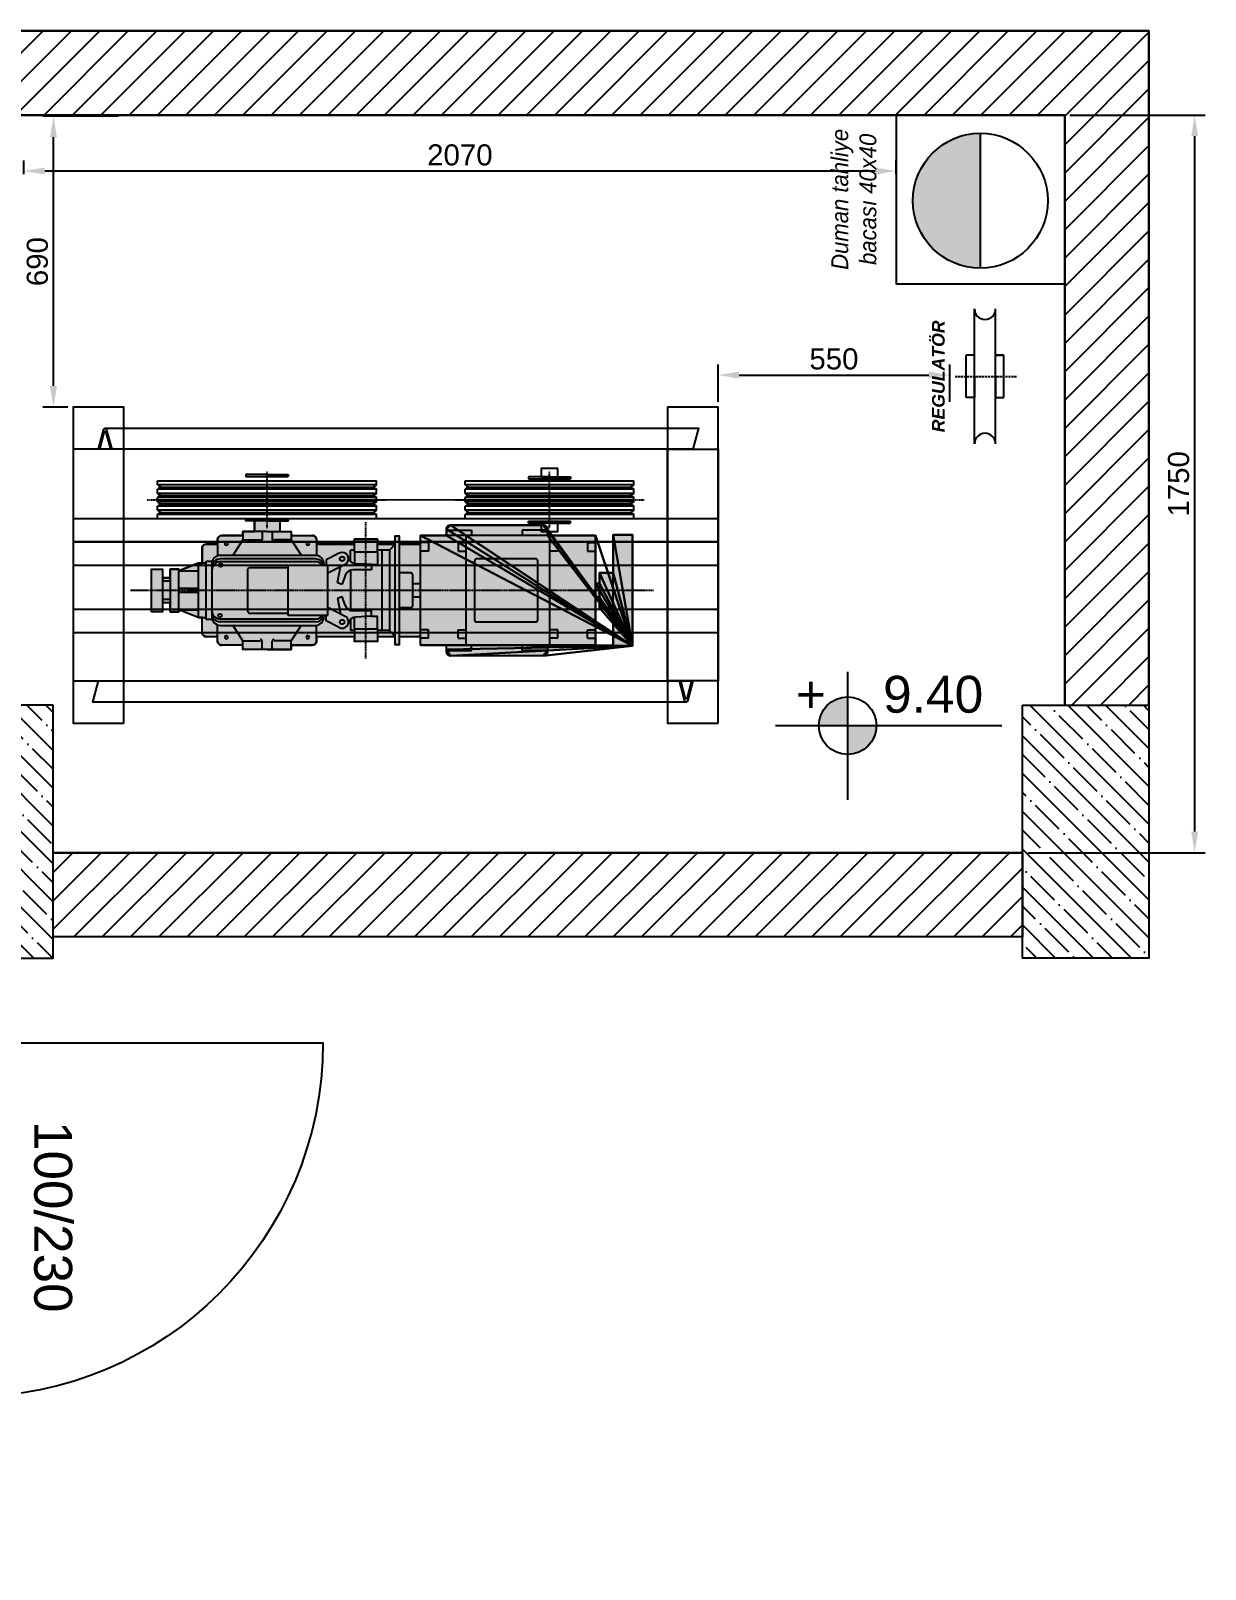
# Model space of a CAD drawing. Header units: millimetres. Extents: x 0 to 4434, y 0 to 3850.
# Drawn here: x 1647 to 4434, y 0 to 3650 of the extents above; entities that cross this region are included whole.
import ezdxf
from ezdxf.enums import TextEntityAlignment as Align

# ---------------------------------------------------------------- set-up
doc = ezdxf.new("R2010")
doc.units = ezdxf.units.MM
for name, pattern in [('CENTERX2', [4, 2.5, -0.5, 0.5, -0.5]), ('DASHDOT', [1, 0.5, -0.25, 0, -0.25]), ('DASHED', [7, 5, -2, 0])]:
    doc.linetypes.add(name, pattern=pattern)
for name, color, linetype, lineweight in [('baca', 153, 'Continuous', 25), ('DUVAR', 255, 'Continuous', 35), ('KOLON', 2, 'Continuous', 25)]:
    doc.layers.add(name, color=color, linetype=linetype, lineweight=lineweight)
for name, color, linetype in [('EKSEN', 253, 'CENTERX2'), ('KAPI', 3, 'Continuous'), ('kapi-yazi', 7, 'Continuous'), ('Makine sehpası', 4, 'Continuous'), ('TARAMA', 251, 'CENTERX2'), ('TUĞLA DUVAR', 251, 'Continuous'), ('Yazılar', 70, 'Continuous')]:
    doc.layers.add(name, color=color, linetype=linetype)
doc.layers.add('Makine-motor', color=7, linetype='Continuous', true_color=0x0586c7)
doc.styles.add('autodim', font='arial.ttf')
doc.styles.get("Standard").update_dxf_attribs({"font": 'arial.ttf'})
doc.dimstyles.new('DimStyleALP', dxfattribs={"dimscale": 20, "dimtxt": 2.5, "dimasz": 2.5, "dimexe": 1.25, "dimexo": 0.625, "dimtad": 1, "dimdsep": 46, "dimtxsty": 'Standard', "dimcen": 2.5, "dimclrd": 60, "dimclre": 60, "dimadec": 0, "dimazin": 0, "dimtfac": 1, "dimtofl": 0, "dimtmove": 0, "dimatfit": 3, "dimfxl": 1, "dimarcsym": 0})
pattern_1 = [(135, (-2103803.4, 187018.3), (-44.9012806, -44.9012806), []), (135, (-2103803.4, 187063.2), (-44.9012806, -44.9012806), [79.375, -15.875, 0, -15.875])]

# ---------------------------------------------------------------- blocks, each defined once
blk = doc.blocks.new('A$C38B73A4D')
at = {"color": 2}
for p, q in [((22.5, 424.5, 200), (32.5, 424.5, 200)), ((22.5, 24.5, 200), (22.5, 424.5, 200)), ((37.5, 416.5, 200), (32.5, 424.5, 200)), ((32.5, 24.5, 200), (32.5, 424.5, 200)), ((42.5, 424.5, 200), (37.5, 416.5, 200)), ((37.5, 416.5, 200), (37.5, 32.5, 200)), ((42.5, 424.5, 200), (52.5, 424.5, 200)), ((42.5, 24.5, 200), (42.5, 424.5, 200)), ((57.5, 416.5, 200), (52.5, 424.5, 200)), ((52.5, 24.5, 200), (52.5, 424.5, 200)), ((62.5, 424.5, 200), (57.5, 416.5, 200)), ((57.5, 416.5, 200), (57.5, 32.5, 200)), ((62.5, 424.5, 200), (72.5, 424.5, 200)), ((62.5, 24.5, 200), (62.5, 424.5, 200)), ((77.5, 416.5, 200), (72.5, 424.5, 200)), ((72.5, 24.5, 200), (72.5, 424.5, 200)), ((82.5, 424.5, 200), (77.5, 416.5, 200)), ((77.5, 416.5, 200), (77.5, 32.5, 200)), ((82.5, 424.5, 200), (92.5, 424.5, 200)), ((82.5, 24.5, 200), (82.5, 424.5, 200)), ((97.5, 416.5, 200), (92.5, 424.5, 200)), ((92.5, 24.5, 200), (92.5, 424.5, 200)), ((102.5, 424.5, 200), (97.5, 416.5, 200)), ((97.5, 416.5, 200), (97.5, 32.5, 200)), ((102.5, 424.5, 200), (112.5, 424.5, 200)), ((102.5, 24.5, 200), (102.5, 424.5, 200)), ((112.5, 424.5, 200), (112.5, 24.5, 200)), ((22.5, 24.5, 200), (32.5, 24.5, 200)), ((37.5, 32.5, 200), (32.5, 24.5, 200)), ((42.5, 24.5, 200), (37.5, 32.5, 200)), ((42.5, 24.5, 200), (52.5, 24.5, 200)), ((57.5, 32.5, 200), (52.5, 24.5, 200)), ((62.5, 24.5, 200), (57.5, 32.5, 200)), ((62.5, 24.5, 200), (72.5, 24.5, 200)), ((77.5, 32.5, 200), (72.5, 24.5, 200)), ((82.5, 24.5, 200), (77.5, 32.5, 200)), ((82.5, 24.5, 200), (92.5, 24.5, 200)), ((97.5, 32.5, 200), (92.5, 24.5, 200)), ((102.5, 24.5, 200), (97.5, 32.5, 200)), ((102.5, 24.5, 200), (112.5, 24.5, 200))]:
    blk.add_line(p, q, dxfattribs=at)
at = {"color": 121}
for p, q in [((11.9, 274.4, 100), (16.9, 274.4, 100)), ((11.9, 254.4, 100), (11.9, 274.4, 100)), ((16.9, 274.4, 100), (16.9, 174.4, 100)), ((121.9, 274.4, 100), (116.9, 274.4, 100)), ((116.9, 274.4, 100), (116.9, 174.4, 100)), ((121.9, 254.4, 100), (121.9, 274.4, 100)), ((11.9, 224.4, 100), (11.9, 254.4, 100)), ((11.9, 224.4, 100), (11.9, 194.4, 100)), ((121.9, 224.4, 100), (121.9, 254.4, 100)), ((121.9, 224.4, 100), (121.9, 194.4, 100)), ((11.9, 194.4, 100), (11.9, 174.4, 100)), ((121.9, 194.4, 100), (121.9, 174.4, 100)), ((11.9, 174.4, 100), (16.9, 174.4, 100)), ((121.9, 174.4, 100), (116.9, 174.4, 100))]:
    blk.add_line(p, q, dxfattribs=at)
at = {"layer": 'EKSEN', "color": 2, "linetype": 'DASHDOT'}
for p, q in [((67.5, 449, 200), (67.5, 0, 200)), ((0, 224.5, 200), (135, 224.5, 200))]:
    blk.add_line(p, q, dxfattribs=at)
at = {"layer": 'Makine-motor', "elevation": 100}
blk.add_lwpolyline([(11.9, 204.4), (11.9, 244.4), (-8.1, 244.4), (-8.1, 204.4)], close=True, dxfattribs=at)
at = {"layer": 'Makine-motor'}
blk.add_lwpolyline([(141.9, 204.3), (141.9, 244.3), (121.9, 244.3), (121.9, 204.3)], close=True, dxfattribs=at)
blk = doc.blocks.new('*U4')
at = {"color": 2}
for p, q in [((0, 260), (10, 260)), ((0, -260), (0, 260)), ((15, 252), (10, 260)), ((10, -260), (10, 260)), ((20, 260), (15, 252)), ((20, 260), (30, 260)), ((20, -260), (20, 260)), ((35, 252), (30, 260)), ((30, -260), (30, 260)), ((40, 260), (35, 252)), ((40, 260), (50, 260)), ((40, -260), (40, 260)), ((55, 252), (50, 260)), ((50, -260), (50, 260)), ((60, 260), (55, 252)), ((60, 260), (70, 260)), ((60, -260), (60, 260)), ((75, 252), (70, 260)), ((70, -260), (70, 260)), ((80, 260), (75, 252)), ((80, 260), (90, 260)), ((80, -260), (80, 260)), ((90, 260), (90, -260)), ((15, 252), (15, -252)), ((35, 252), (35, -252)), ((55, 252), (55, -252)), ((75, 252), (75, -252)), ((15, -252), (10, -260)), ((20, -260), (15, -252)), ((35, -252), (30, -260)), ((40, -260), (35, -252)), ((55, -252), (50, -260)), ((60, -260), (55, -252)), ((75, -252), (70, -260)), ((80, -260), (75, -252)), ((0, -260), (10, -260)), ((20, -260), (30, -260)), ((40, -260), (50, -260)), ((60, -260), (70, -260)), ((80, -260), (90, -260))]:
    blk.add_line(p, q, dxfattribs=at)
at = {"layer": 'EKSEN', "linetype": 'DASHDOT'}
for p, q in [((45, 284.5), (45, -284.5)), ((-22.5, 0), (112.5, 0))]:
    blk.add_line(p, q, dxfattribs=at)
blk = doc.blocks.new('Motoboundß')
blk.add_lwpolyline([(12049.9, 45480.2), (12049.9, 45260.2, -0.414214), (12039.9, 45250.2), (12024.9, 45250.2), (12024.9, 45136.3), (11911, 45136.3), (11911, 45127), (11936.4, 45127), (11936.4, 45094.8), (12026.3, 45094.8), (12026.3, 45048.6), (11763.5, 45048.6), (11763.5, 45094.8), (11853.4, 45094.8), (11853.4, 45127), (11878.8, 45127), (11878.8, 45136.3), (11764.9, 45136.3), (11764.9, 45250.2), (11749.9, 45250.2, -0.414214), (11739.9, 45260.2), (11739.9, 45480.2, -0.414214), (11749.9, 45490.2), (11764.9, 45490.2), (11764.9, 45551.4), (11784.9, 45551.4), (11784.9, 45602.1), (11765.8, 45602.1), (11765.8, 45611.3), (11784.9, 45611.3), (11784.9, 45653.8), (11773.7, 45653.8), (11773.7, 45708.5), (11784.9, 45708.5), (11784.9, 45798.1), (11774.9, 45798.1, -0.414214), (11764.9, 45808.1), (11764.9, 45854.1, 0.414214), (11760.9, 45858.1), (11754.9, 45858.1), (11754.9, 45915.6), (11754.9, 45973.1), (11760.9, 45973.1, 0.414214), (11764.9, 45977.1), (11764.9, 46023.1, -0.414214), (11774.9, 46033.1), (11784.9, 46033.1), (11784.9, 46059.7, -0.414214), (11794.9, 46069.7), (11830.3, 46069.7), (11830.3, 46079), (11848.8, 46125.1), (11844.2, 46125.1), (11844.2, 46145.4), (11865.2, 46145.4), (11865.2, 46163.8), (11844.2, 46163.8), (11844.2, 46189.6), (11945.6, 46189.6), (11945.6, 46163.8), (11924.6, 46163.8), (11924.6, 46145.4), (11945.6, 46145.4), (11945.6, 46125.1), (11941, 46125.1), (11959.5, 46079), (11959.5, 46069.7), (11994.9, 46069.7, -0.414214), (12004.9, 46059.7), (12004.9, 46033.1), (12014.9, 46033.1, -0.414214), (12024.9, 46023.1), (12024.9, 45977.1, 0.414214), (12028.9, 45973.1), (12034.9, 45973.1), (12034.9, 45945.6), (12059.9, 45945.6), (12059.9, 45965.6), (12064.9, 45965.6), (12064.9, 45865.6), (12059.9, 45865.6), (12059.9, 45885.6), (12034.9, 45885.6), (12034.9, 45858.1), (12028.9, 45858.1, 0.414214), (12024.9, 45854.1), (12024.9, 45808.1, -0.414214), (12014.9, 45798.1), (12004.9, 45798.1), (12004.9, 45708.5), (12016.1, 45708.5), (12016.1, 45653.8), (12004.9, 45653.8), (12004.9, 45611.3), (12024, 45611.3), (12024, 45602.1), (12004.9, 45602.1), (12004.9, 45551.4), (12024.9, 45551.4), (12024.9, 45490.2), (12039.9, 45490.2, -0.414214)], format="xyb", close=True)
blk = doc.blocks.new('*U9')
at = {"true_color": 0x2776bb}
h = blk.add_hatch(color=152, dxfattribs=at)
h.dxf.hatch_style = 1
edge = h.paths.add_edge_path()
edge.add_line((-60, -695.4), (-60, -915.4))
edge.add_arc((-70, -915.4), 10, -90, 0, ccw=False)
edge.add_line((-70, -925.4), (-85, -925.4))
edge.add_line((-85, -925.4), (-85, -1039.4))
edge.add_line((-85, -1039.4), (-198.9, -1039.4))
edge.add_line((-198.9, -1039.4), (-198.9, -1048.6))
edge.add_line((-198.9, -1048.6), (-173.5, -1048.6))
edge.add_line((-173.5, -1048.6), (-173.5, -1080.9))
edge.add_line((-173.5, -1080.9), (-83.6, -1080.9))
edge.add_line((-83.6, -1080.9), (-83.6, -1127))
edge.add_line((-83.6, -1127), (-346.4, -1127))
edge.add_line((-346.4, -1127), (-346.4, -1080.9))
edge.add_line((-346.4, -1080.9), (-256.5, -1080.9))
edge.add_line((-256.5, -1080.9), (-256.5, -1048.6))
edge.add_line((-256.5, -1048.6), (-231.1, -1048.6))
edge.add_line((-231.1, -1048.6), (-231.1, -1039.4))
edge.add_line((-231.1, -1039.4), (-345, -1039.4))
edge.add_line((-345, -1039.4), (-345, -925.4))
edge.add_line((-345, -925.4), (-360, -925.4))
edge.add_arc((-360, -915.4), 10, 180, 270, ccw=False)
edge.add_line((-370, -915.4), (-370, -695.4))
edge.add_arc((-360, -695.4), 10, 90, 180, ccw=False)
edge.add_line((-360, -685.4), (-345, -685.4))
edge.add_line((-345, -685.4), (-345, -624.3))
edge.add_line((-345, -624.3), (-325, -624.3))
edge.add_line((-325, -624.3), (-325, -573.6))
edge.add_line((-325, -573.6), (-344.1, -573.6))
edge.add_line((-344.1, -573.6), (-344.1, -564.3))
edge.add_line((-344.1, -564.3), (-325, -564.3))
edge.add_line((-325, -564.3), (-325, -521.9))
edge.add_line((-325, -521.9), (-336.2, -521.9))
edge.add_line((-336.2, -521.9), (-336.2, -467.2))
edge.add_line((-336.2, -467.2), (-325, -467.2))
edge.add_line((-325, -467.2), (-325, -377.5))
edge.add_line((-325, -377.5), (-335, -377.5))
edge.add_arc((-335, -367.5), 10, 180, 270, ccw=False)
edge.add_line((-345, -367.5), (-345, -321.5))
edge.add_arc((-349, -321.5), 4, 0, 90)
edge.add_line((-349, -317.5), (-355, -317.5))
edge.add_line((-355, -317.5), (-355, -260))
edge.add_line((-355, -260), (-355, -202.5))
edge.add_line((-355, -202.5), (-349, -202.5))
edge.add_arc((-349, -198.5), 4, 270, 360)
edge.add_line((-345, -198.5), (-345, -152.5))
edge.add_arc((-335, -152.5), 10, 90, 180, ccw=False)
edge.add_line((-335, -142.5), (-325, -142.5))
edge.add_line((-325, -142.5), (-325, -115.9))
edge.add_arc((-315, -115.9), 10, 90, 180, ccw=False)
edge.add_line((-315, -105.9), (-279.6, -105.9))
edge.add_line((-279.6, -105.9), (-279.6, -96.7))
edge.add_line((-279.6, -96.7), (-261.1, -50.6))
edge.add_line((-261.1, -50.6), (-265.7, -50.6))
edge.add_line((-265.7, -50.6), (-265.7, -30.3))
edge.add_line((-265.7, -30.3), (-244.7, -30.3))
edge.add_line((-244.7, -30.3), (-244.7, -11.8))
edge.add_line((-244.7, -11.8), (-265.7, -11.8))
edge.add_line((-265.7, -11.8), (-265.7, 14))
edge.add_line((-265.7, 14), (-164.3, 14))
edge.add_line((-164.3, 14), (-164.3, -11.8))
edge.add_line((-164.3, -11.8), (-185.3, -11.8))
edge.add_line((-185.3, -11.8), (-185.3, -30.3))
edge.add_line((-185.3, -30.3), (-164.3, -30.3))
edge.add_line((-164.3, -30.3), (-164.3, -50.6))
edge.add_line((-164.3, -50.6), (-168.9, -50.6))
edge.add_line((-168.9, -50.6), (-150.4, -96.7))
edge.add_line((-150.4, -96.7), (-150.4, -105.9))
edge.add_line((-150.4, -105.9), (-115, -105.9))
edge.add_arc((-115, -115.9), 10, 0, 90, ccw=False)
edge.add_line((-105, -115.9), (-105, -142.5))
edge.add_line((-105, -142.5), (-95, -142.5))
edge.add_arc((-95, -152.5), 10, 0, 90, ccw=False)
edge.add_line((-85, -152.5), (-85, -198.5))
edge.add_arc((-81, -198.5), 4, 180, 270)
edge.add_line((-81, -202.5), (-75, -202.5))
edge.add_line((-75, -202.5), (-75, -230))
edge.add_line((-75, -230), (-50, -230))
edge.add_line((-50, -230), (-50, -210))
edge.add_line((-50, -210), (-45, -210))
edge.add_line((-45, -210), (-45, -310))
edge.add_line((-45, -310), (-50, -310))
edge.add_line((-50, -310), (-50, -290))
edge.add_line((-50, -290), (-75, -290))
edge.add_line((-75, -290), (-75, -317.5))
edge.add_line((-75, -317.5), (-81, -317.5))
edge.add_arc((-81, -321.5), 4, 90, 180)
edge.add_line((-85, -321.5), (-85, -367.5))
edge.add_arc((-95, -367.5), 10, -90, 0, ccw=False)
edge.add_line((-95, -377.5), (-105, -377.5))
edge.add_line((-105, -377.5), (-105, -467.2))
edge.add_line((-105, -467.2), (-93.8, -467.2))
edge.add_line((-93.8, -467.2), (-93.8, -521.9))
edge.add_line((-93.8, -521.9), (-105, -521.9))
edge.add_line((-105, -521.9), (-105, -564.3))
edge.add_line((-105, -564.3), (-85.9, -564.3))
edge.add_line((-85.9, -564.3), (-85.9, -573.6))
edge.add_line((-85.9, -573.6), (-105, -573.6))
edge.add_line((-105, -573.6), (-105, -624.3))
edge.add_line((-105, -624.3), (-85, -624.3))
edge.add_line((-85, -624.3), (-85, -685.4))
edge.add_line((-85, -685.4), (-70, -685.4))
edge.add_arc((-70, -695.4), 10, 0, 90, ccw=False)
h = blk.add_hatch(color=2)
h.dxf.hatch_style = 1
h.paths.add_polyline_path([(-173.5, -1048.6), (-256.5, -1048.6), (-256.5, -1080.9), (-346.4, -1080.9), (-346.4, -1127), (-83.6, -1127), (-83.6, -1080.9), (-173.5, -1080.9)])
at = {"color": 7, "linetype": 'CENTERX2', "true_color": 0xffffff}
blk.add_line((-215, -1177), (-215, 64), dxfattribs=at)
at = {"color": 7, "true_color": 0xffffff}
for p, q in [((-265.7, -11.8), (-265.7, 14)), ((-265.7, 14), (-164.3, 14)), ((-164.3, 14), (-164.3, -11.8)), ((-164.3, -11.8), (-265.7, -11.8)), ((-164.3, -30.3), (-265.7, -30.3)), ((-265.7, -30.3), (-265.7, -50.6)), ((-164.3, -50.6), (-164.3, -30.3)), ((-279.6, -96.7), (-261.1, -50.6)), ((-265.7, -50.6), (-164.3, -50.6)), ((-150.4, -96.7), (-168.9, -50.6)), ((-315, -105.9), (-279.6, -105.9)), ((-150.4, -96.7), (-279.6, -96.7)), ((-279.6, -96.7), (-279.6, -115.1)), ((-150.4, -115.1), (-150.4, -96.7)), ((-115, -105.9), (-150.4, -105.9)), ((-335, -142.5), (-298, -142.5)), ((-325, -142.5), (-325, -115.9)), ((-284.2, -129), (-284.2, -115.1)), ((-284.2, -115.1), (-145.8, -115.1)), ((-152, -129), (-278, -129)), ((-145.8, -115.1), (-145.8, -129)), ((-95, -142.5), (-132, -142.5)), ((-105, -142.5), (-105, -115.9)), ((-345, -198.5), (-345, -152.5)), ((-335, -202.5), (-297.5, -178.5)), ((-298, -149), (-298, -374.7)), ((-289.6, -374.7), (-289.6, -149)), ((-283.1, -374.7), (-283.1, -149)), ((-146.9, -374.7), (-146.9, -149)), ((-140.4, -374.7), (-140.4, -149)), ((-95, -202.5), (-132.5, -178.5)), ((-132, -374.9), (-132, -149)), ((-85, -198.5), (-85, -152.5)), ((-355, -202.5), (-335, -202.5)), ((-355, -260), (-355, -202.5)), ((-335, -202.5), (-335, -244.1)), ((-269, -218.1), (-269, -310)), ((-265.4, -214.5), (-164.6, -214.5)), ((-161, -218.1), (-161, -310)), ((-75, -202.5), (-95, -202.5)), ((-95, -202.5), (-95, -244.1)), ((-75, -260), (-75, -202.5)), ((-50, -230), (-50, -210)), ((-50, -210), (-45, -210)), ((-45, -210), (-45, -310)), ((55, -210), (55, -310)), ((60, -210), (55, -210)), ((60, -230), (60, -210)), ((-355, -248), (-336, -248)), ((-75, -248), (-94, -248)), ((-50, -230), (-75, -230)), ((-50, -260), (-50, -230)), ((60, -260), (60, -230)), ((-355, -260), (-355, -317.5)), ((-355, -272), (-336, -272)), ((-335, -317.5), (-335, -275.9)), ((-95, -317.5), (-95, -275.9)), ((-75, -272), (-94, -272)), ((-75, -260), (-75, -317.5)), ((-50, -290), (-75, -290)), ((-50, -260), (-50, -290)), ((-50, -290), (-50, -310)), ((60, -260), (60, -290)), ((60, -290), (60, -310)), ((-355, -317.5), (-335, -317.5)), ((-345, -321.5), (-345, -367.5)), ((-335, -317.5), (-297.5, -341.5)), ((-275, -310), (-155, -310)), ((-275, -404.5), (-275, -310)), ((-155, -310), (-155, -404.5)), ((-95, -317.5), (-132.5, -341.5)), ((-75, -317.5), (-95, -317.5)), ((-85, -321.5), (-85, -367.5)), ((-50, -310), (-45, -310)), ((60, -310), (55, -310)), ((-335, -377.5), (-297.8, -377.5)), ((-325, -467.2), (-325, -377.5)), ((-303.4, -431.4), (-287.3, -400.1)), ((-287.3, -400.1), (-275, -400.1)), ((-278, -394.7), (-275, -394.7)), ((-152, -394.7), (-155, -394.7)), ((-155, -394.9), (-152, -394.9)), ((-142.7, -400.1), (-155, -400.1)), ((-126.6, -431.4), (-142.7, -400.1)), ((-95, -377.5), (-132, -377.5)), ((-105, -467.2), (-105, -377.5)), ((-276.6, -445.1), (-255.9, -404.5)), ((-275, -404.5), (-155, -404.5)), ((-233.5, -427), (-271, -434)), ((-233.5, -427), (-229.8, -438.3)), ((-196.5, -427), (-200.2, -438.3)), ((-196.5, -427), (-159, -434)), ((-153.4, -445.1), (-174.1, -404.5)), ((-336.2, -521.9), (-336.2, -467.2)), ((-306.2, -467.2), (-336.2, -467.2)), ((-284, -458.3), (-310, -458.3)), ((-310, -467.2), (-310, -458.3)), ((-306.2, -467.2), (-278.9, -467.2)), ((-306.2, -467.2), (-306.2, -521.9)), ((-292.7, -453.1), (-294.1, -452.7)), ((-276.2, -507.7), (-278.2, -471.2)), ((-263.6, -507.7), (-263.6, -464)), ((-167.2, -458.3), (-262.8, -458.3)), ((-250, -445), (-229.8, -438.3)), ((-180, -445), (-200.2, -438.3)), ((-166.4, -507.7), (-166.4, -464)), ((-153.8, -507.7), (-151.8, -471.2)), ((-123.8, -467.2), (-151.1, -467.2)), ((-146, -458.3), (-120, -458.3)), ((-137.3, -453.1), (-135.9, -452.7)), ((-123.8, -467.2), (-93.8, -467.2)), ((-123.8, -467.2), (-123.8, -521.9)), ((-120, -467.2), (-120, -458.3)), ((-93.8, -521.9), (-93.8, -467.2)), ((-276.2, -507.7), (-263.6, -507.7)), ((-276.2, -507.7), (-276.2, -521.9)), ((-153.8, -507.7), (-166.4, -507.7)), ((-153.8, -507.7), (-153.8, -521.9)), ((-306.2, -521.9), (-336.2, -521.9)), ((-325, -564.3), (-325, -521.9)), ((-310, -550.5), (-310, -521.9)), ((-120, -532.1), (-310, -532.1)), ((-306.2, -521.9), (-276.2, -521.9)), ((-123.8, -521.9), (-153.8, -521.9)), ((-123.8, -521.9), (-93.8, -521.9)), ((-120, -550.5), (-120, -521.9)), ((-105, -564.3), (-105, -521.9)), ((-344.1, -573.6), (-344.1, -564.3)), ((-344.1, -564.3), (-85.9, -564.3)), ((-85.9, -573.6), (-344.1, -573.6)), ((-325, -564.3), (-310, -550.5)), ((-325, -624.3), (-325, -573.6)), ((-120, -550.5), (-310, -550.5)), ((-256.5, -600.8), (-256.5, -573.6)), ((-173.5, -600.8), (-173.5, -573.6)), ((-105, -564.3), (-120, -550.5)), ((-105, -624.3), (-105, -573.6)), ((-85.9, -564.3), (-85.9, -573.6)), ((-251.5, -605.8), (-178.5, -605.8)), ((-231.1, -624.3), (-231.1, -605.8)), ((-198.9, -605.8), (-198.9, -624.3)), ((-328.7, -643.4), (-328.7, -624.3)), ((-328.7, -643.4), (-308.4, -643.4)), ((-308.4, -643.4), (-308.4, -624.3)), ((-121.6, -643.4), (-121.6, -624.3)), ((-101.3, -643.4), (-121.6, -643.4)), ((-101.3, -643.4), (-101.3, -624.3)), ((-328.7, -713.5), (-328.7, -732.6)), ((-328.7, -713.5), (-308.4, -713.5)), ((-308.4, -713.5), (-308.4, -732.6)), ((-121.6, -713.5), (-121.6, -732.6)), ((-101.3, -713.5), (-121.6, -713.5)), ((-101.3, -713.5), (-101.3, -732.6)), ((-345, -732.6), (-85, -732.6)), ((-345, -931), (-85, -931)), ((-328.7, -950.1), (-328.7, -931)), ((-308.4, -950.1), (-308.4, -931)), ((-121.6, -950.1), (-121.6, -931)), ((-101.3, -950.1), (-101.3, -931)), ((-328.7, -950.1), (-308.4, -950.1)), ((-101.3, -950.1), (-121.6, -950.1)), ((-328.7, -1020.3), (-328.7, -1039.4)), ((-328.7, -1020.3), (-308.4, -1020.3)), ((-308.4, -1020.3), (-308.4, -1039.4)), ((-121.6, -1020.3), (-121.6, -1039.4)), ((-101.3, -1020.3), (-121.6, -1020.3)), ((-101.3, -1020.3), (-101.3, -1039.4)), ((-256.5, -1048.6), (-256.5, -1080.9)), ((-256.5, -1048.6), (-173.5, -1048.6)), ((-231.1, -1048.6), (-231.1, -1039.4)), ((-198.9, -1048.6), (-198.9, -1039.4)), ((-173.5, -1048.6), (-173.5, -1080.9)), ((-346.4, -1127), (-346.4, -1080.9)), ((-346.4, -1080.9), (-83.6, -1080.9)), ((-83.6, -1080.9), (-83.6, -1127)), ((-83.6, -1127), (-346.4, -1127))]:
    blk.add_line(p, q, dxfattribs=at)
at = {"color": 7, "linetype": 'DASHDOT', "true_color": 0xffffff}
blk.add_line((-377, -494.5), (-53, -494.5), dxfattribs=at)
blk.add_lwpolyline([(-173.5, -1048.6), (-256.5, -1048.6), (-256.5, -1080.9), (-346.4, -1080.9), (-346.4, -1127), (-83.6, -1127), (-83.6, -1080.9), (-173.5, -1080.9), (-173.5, -1048.6)])
at = {"color": 7, "true_color": 0xffffff}
for centre, radius in [((-274.8, -148.3), 4.33), ((-155.2, -149.6), 4.33), ((-155.2, -149.6), 4.33), ((-290, -438.3), 5.38), ((-140, -438.3), 5.38)]:
    blk.add_circle(centre, radius, dxfattribs=at)
for centre, radius, start, end in [((-315, -115.9), 10, 90, 180), ((-115, -115.9), 10, 0, 90), ((-335, -152.5), 10, 90, 180), ((-278, -149), 20, 90, 180), ((-269.6, -149), 20, 90, 180), ((-263.1, -149), 20, 90, 180), ((-166.9, -149), 20, 0, 90), ((-160.4, -149), 20, 0, 90), ((-152, -149), 20, 0, 90), ((-95, -152.5), 10, 0, 90), ((-326, -163.4), 3.77, 90, 270), ((-326, -163.4), 3.77, 270, 90), ((-104, -163.4), 3.77, 90, 270), ((-104, -163.4), 3.77, 270, 90), ((-349, -198.5), 4, 270, 0), ((-265.4, -218.1), 3.6, 90, 180), ((-164.6, -218.1), 3.6, 0, 90), ((-164.6, -218.1), 3.6, 0, 90), ((-81, -198.5), 4, 180, 270), ((-336, -242), 6, 270, 322.1686), ((-344, -235.8), 16.1, 322.1686, 326.7372), ((-86, -235.8), 16.1, 213.2628, 217.8314), ((-94, -242), 6, 217.8314, 270), ((-336, -278), 6, 37.8314, 90), ((-344, -284.2), 16.1, 33.2628, 37.8314), ((-86, -284.2), 16.1, 142.1686, 146.7372), ((-94, -278), 6, 90, 142.1686), ((-349, -321.5), 4, 0, 90), ((-81, -321.5), 4, 90, 180), ((-326, -356.6), 3.77, 90, 270), ((-326, -356.6), 3.77, 270, 90), ((-104, -356.6), 3.77, 90, 270), ((-104, -356.6), 3.77, 270, 90), ((-335, -367.5), 10, 180, 270), ((-278, -374.7), 20, 180, 269.9138), ((-269.6, -374.7), 20, 180, 254.3018), ((-263.1, -374.7), 20, 180, 233.6193), ((-160.4, -374.7), 20, 285.6982, 0), ((-166.9, -374.7), 20, 306.3807, 0), ((-152, -374.9), 20, 269.9138, 0), ((-95, -367.5), 10, 270, 0), ((-290, -438.3), 15, 152.8783, 332.8783), ((-140, -438.3), 15, 207.1217, 27.1217), ((-298.2, -472.3), 20, 3.1949, 74.0977), ((-243.6, -464), 20, 108.4464, 180), ((-186.4, -464), 20, 0, 71.5536), ((-131.8, -472.3), 20, 105.9023, 176.8051), ((-251.5, -600.8), 5, 180, 270), ((-178.5, -600.8), 5, 270, 0)]:
    blk.add_arc(centre, radius, start, end, dxfattribs=at)
at = {"layer": 'Makine sehpası'}
for points in [[(-530, 80), (220, 80), (220, 200), (-530, 200)], [(-430, 80), (120, 80), (120, 200), (-430, 200)], [(-260, -1330), (-260, 200), (-315, 200), (-315, -1330)], [(-100, -1330), (-100, 200), (-155, 200), (-155, -1330)], [(-45, -1330), (-45, 200), (-100, 200), (-100, -1330)], [(-530, -1330), (220, -1330), (220, -1210), (-530, -1210)], [(-430, -1210), (120, -1210), (120, -1330), (-430, -1330)]]:
    blk.add_lwpolyline(points, close=True, dxfattribs=at)
for points in [[(-480, -1254.3), (-480, 153.4), (-430, 140), (-430, -1270), (-477.8, -1257.2, -0.767327), (-477.8, -1251.4), (-430, -1238.6)], [(170, 124.3), (170, -1283.4), (120, -1270), (120, 140), (167.8, 127.2, -0.767327), (167.8, 121.4), (120, 108.6)], [(120, 110.9), (159.2, 121.4, 0.767327), (159.2, 127.2), (120, 137.7)], [(-430, -1240.9), (-469.2, -1251.4, 0.767327), (-469.2, -1257.2), (-430, -1267.7)]]:
    blk.add_lwpolyline(points, format="xyb", dxfattribs=at)
at = {"layer": 'Makine-motor', "color": 7, "true_color": 0xffffff}
for p, q in [((-244.7, -30.3), (-244.7, -11.8)), ((-237, -30.3), (-237, -11.8)), ((-193, -30.3), (-193, -11.8)), ((-185.3, -30.3), (-185.3, -11.8)), ((-261.1, -50.6), (-261.1, -96.7)), ((-219.7, -96.7), (-219.7, -50.6)), ((-210.3, -96.7), (-210.3, -50.6)), ((-168.9, -50.6), (-168.9, -96.7)), ((-345, -624.3), (-85, -624.3)), ((-345, -1039.4), (-345, -624.3)), ((-85, -1039.4), (-85, -624.3)), ((-360, -685.4), (-345, -685.4)), ((-357.5, -685.4), (-357.5, -745.4)), ((-70, -685.4), (-85, -685.4)), ((-72.5, -685.4), (-72.5, -745.4)), ((-370, -915.4), (-370, -695.4)), ((-60, -915.4), (-60, -695.4)), ((-357.5, -745.4), (-345, -745.4)), ((-290, -757.2), (-290, -897.2)), ((-145, -752.2), (-285, -752.2)), ((-140, -897.2), (-140, -757.2)), ((-72.5, -745.4), (-85, -745.4)), ((-357.5, -865.4), (-345, -865.4)), ((-357.5, -925.4), (-357.5, -865.4)), ((-72.5, -865.4), (-85, -865.4)), ((-72.5, -925.4), (-72.5, -865.4)), ((-285, -902.2), (-145, -902.2)), ((-345, -925.4), (-360, -925.4)), ((-85, -925.4), (-70, -925.4)), ((-345, -1039.4), (-85, -1039.4)), ((-198.9, -1039.4), (-231.1, -1039.4))]:
    blk.add_line(p, q, dxfattribs=at)
for centre, radius, start, end in [((-360, -695.4), 10, 90, 180), ((-70, -695.4), 10, 0, 90), ((-285, -757.2), 5, 90, 180), ((-145, -757.2), 5, 0, 90), ((-285, -897.2), 5, 180, 270), ((-145, -897.2), 5, 270, 0), ((-360, -915.4), 10, 180, 270), ((-70, -915.4), 10, 270, 0)]:
    blk.add_arc(centre, radius, start, end, dxfattribs=at)
for name, p in [('Motoboundß', (-12109.9, -46175.6)), ('*U4', (-45, -260)), ('A$C38B73A4D', (-67.5, -1154.5, -200))]:
    blk.add_blockref(name, p)
mesh = blk.add_polyface(dxfattribs=at)
corners = [(-346.4, -1127, -50), (-346.4, -1080.9, -50), (-256.5, -1080.9, -50), (-256.5, -1048.6, -50), (-231.1, -1048.6, -50), (-231.1, -1039.4, -50), (-345, -1039.4, -50), (-345, -925.4, -50), (-357.5, -925.4, -50), (-370, -915.4, -50), (-370, -695.4, -50), (-354.9, -685.4, -50), (-345, -685.4, -50), (-345, -624.3, -50), (-85, -624.3, -50), (-85, -685.4, -50), (-70, -685.4, -50), (-60, -695.4, -50), (-60, -915.4, -50), (-70, -925.4, -50), (-85, -925.4, -50), (-85, -1039.4, -50), (-198.9, -1039.4, -50), (-198.9, -1048.6, -50), (-173.5, -1048.6, -50), (-173.5, -1080.9, -50), (-83.6, -1080.9, -50), (-83.6, -1127, -50), (-346.4, -1127, -50)]
mesh.append_faces([[corners[k] for k in face] for face in [(0, 3, 4), (0, 4, 5), (0, 5, 6), (0, 6, 7), (0, 7, 8), (0, 8, 9), (0, 9, 10), (0, 10, 11), (0, 11, 12), (0, 12, 13), (0, 13, 14), (0, 14, 15), (0, 15, 16), (0, 16, 17), (0, 17, 18), (0, 18, 19), (0, 19, 20), (0, 20, 21), (0, 21, 22), (0, 22, 23), (0, 23, 24), (0, 24, 25), (0, 25, 26), (0, 26, 27), (0, 27, 28)]], dxfattribs={"vtx0": -1, "vtx1": -1, "vtx2": -1, "color": 7})
mesh.append_faces([[corners[k] for k in face] for face in [(0, 1, 2, 3)]], dxfattribs={"vtx1": -1, "vtx2": -1, "vtx3": -1, "color": 7})
blk = doc.blocks.new('*D13')
at = {"color": 60, "linetype": 'ByBlock', "lineweight": -2, "transparency": 16777216}
for p, q in [((1855, 3447.3), (1675.7, 3447.3)), ((1700.7, 2807.3), (1700.7, 3397.3)), ((1735, 2757.3), (1675.7, 2757.3))]:
    blk.add_line(p, q, dxfattribs=at)
at = {"color": 60, "transparency": 16777216}
for points in [[(1692.4, 3397.3), (1709.1, 3397.3), (1700.7, 3447.3)], [(1692.4, 2807.3), (1709.1, 2807.3), (1700.7, 2757.3)]]:
    blk.add_solid(points, dxfattribs=at)
at = {"layer": 'Defpoints', "color": 0, "transparency": 16777216}
for p in [(1700.7, 3447.3), (1867.5, 3447.3), (1747.5, 2757.3)]:
    blk.add_point(p, dxfattribs=at)
at = {"color": 0, "transparency": 16777216, "insert": (1662.7, 3102.3), "char_height": 50, "attachment_point": 5, "rotation": 90}
blk.add_mtext('690', dxfattribs=at)
blk = doc.blocks.new('HızRegülatörü')
for p, q in [((-25, -320), (-25, 0)), ((25, -320), (25, 0)), ((-25, -110), (-45, -110)), ((-45, -210), (-45, -110)), ((45, -110), (25, -110)), ((25, -110), (45, -110)), ((25, -160), (25, -110)), ((45, -210), (45, -110)), ((-25, -160), (-25, -210)), ((-25, -320), (-25, -160)), ((25, -160), (25, -210)), ((-25, -210), (-45, -210)), ((-25, -210), (-45, -210)), ((-25, -210), (-45, -210)), ((25, -210), (45, -210)), ((25, -210), (45, -210))]:
    blk.add_line(p, q)
at = {"color": 2, "linetype": 'DASHED'}
blk.add_line((-70.5, -159.9), (75, -159.9), dxfattribs=at)
for centre, start, end in [((0, 0), 180, 0), ((0, -320), 0, 180)]:
    blk.add_arc(centre, 25, start, end)
at = {"color": 1, "insert": (-110.5, -159.9), "char_height": 30, "width": 650, "attachment_point": 5, "rotation": 90}
blk.add_mtext('{\\fArial|b1|i1|c162|p34;REGULATÖR}', dxfattribs=at)
blk = doc.blocks.new('*D12')
at = {"color": 60, "linetype": 'ByBlock', "lineweight": -2, "transparency": 16777216}
for p, q in [((3277.5, 2769.8), (3277.5, 2858.1)), ((3827.5, 2769.8), (3827.5, 2858.1)), ((3327.5, 2833.1), (3777.5, 2833.1))]:
    blk.add_line(p, q, dxfattribs=at)
at = {"color": 60, "transparency": 16777216}
for points in [[(3327.5, 2841.5), (3327.5, 2824.8), (3277.5, 2833.1)], [(3777.5, 2841.5), (3777.5, 2824.8), (3827.5, 2833.1)]]:
    blk.add_solid(points, dxfattribs=at)
at = {"layer": 'Defpoints', "color": 0, "transparency": 16777216}
for p in [(3827.5, 2833.1), (3277.5, 2757.3), (3827.5, 2757.3)]:
    blk.add_point(p, dxfattribs=at)
at = {"color": 0, "transparency": 16777216, "insert": (3552.5, 2871.2), "char_height": 50, "attachment_point": 5}
blk.add_mtext('550', dxfattribs=at)
blk = doc.blocks.new('*D10')
at = {"color": 60, "linetype": 'ByBlock', "lineweight": -2, "transparency": 16777216}
for p, q in [((15322.8, 25325.8), (15322.8, 25358.3)), ((17342.8, 25333.3), (15372.8, 25333.3)), ((17392.8, 25325.8), (17392.8, 25358.3))]:
    blk.add_line(p, q, dxfattribs=at)
at = {"color": 60, "transparency": 16777216}
for points in [[(15372.8, 25341.6), (15372.8, 25324.9), (15322.8, 25333.3)], [(17342.8, 25341.6), (17342.8, 25324.9), (17392.8, 25333.3)]]:
    blk.add_solid(points, dxfattribs=at)
at = {"layer": 'Defpoints', "color": 0, "transparency": 16777216}
for p in [(15322.8, 25333.3), (15322.8, 25313.3), (17392.8, 25313.3)]:
    blk.add_point(p, dxfattribs=at)
at = {"color": 0, "transparency": 16777216, "insert": (16357.8, 25371.3), "char_height": 50, "attachment_point": 5}
blk.add_mtext('2070', dxfattribs=at)
blk = doc.blocks.new('*D11')
at = {"color": 60, "linetype": 'ByBlock', "lineweight": -2, "transparency": 16777216}
for p, q in [((17805.3, 25466.1), (18126.3, 25466.1)), ((18101.3, 23766.1), (18101.3, 25416.1)), ((17705.3, 23716.1), (18126.3, 23716.1))]:
    blk.add_line(p, q, dxfattribs=at)
at = {"color": 60, "transparency": 16777216}
for points in [[(18092.9, 25416.1), (18109.6, 25416.1), (18101.3, 25466.1)], [(18092.9, 23766.1), (18109.6, 23766.1), (18101.3, 23716.1)]]:
    blk.add_solid(points, dxfattribs=at)
at = {"layer": 'Defpoints', "color": 0, "transparency": 16777216}
for p in [(17792.8, 25466.1), (18101.3, 25466.1), (17692.8, 23716.1)]:
    blk.add_point(p, dxfattribs=at)
at = {"color": 0, "transparency": 16777216, "insert": (18063.2, 24591.1), "char_height": 50, "attachment_point": 5, "rotation": 90}
blk.add_mtext('1750', dxfattribs=at)
blk = doc.blocks.new('KotSembol_üstten')
at = {"layer": 'Yazılar'}
h = blk.add_hatch(color=90, dxfattribs=at)
h.paths.add_polyline_path([(310586.75, -151889.03), (310586.75, -151880.59, 0.414214), (310578.31, -151889.03)])
h.paths.add_polyline_path([(310595.18, -151889.03), (310586.75, -151889.03), (310586.75, -151897.46, 0.414214)])
at = {"layer": 'Yazılar', "color": 90}
for p, q in [((310586.75, -151873.3), (310586.75, -151910.77)), ((310565.59, -151889.03), (310631.92, -151889.03))]:
    blk.add_line(p, q, dxfattribs=at)
blk.add_circle((310586.75, -151889.03), 8.43, dxfattribs=at)

msp = doc.modelspace()

# ---------------------------------------------------------------- hatches: boundary and pattern name
at = {"layer": 'baca'}
msp.add_hatch(color=256, dxfattribs=at).paths.add_polyline_path([(3900, 3086.802, -1), (3900, 3406.802)])
at = {"layer": 'TARAMA'}
h = msp.add_hatch(dxfattribs=at)
h.set_pattern_fill('ANSI31', color=256, scale=15)
h.set_pattern_definition([(45, (-13692.77, -2828.585), (-33.67596, 33.67596), [])])
h.paths.add_polyline_path([(398.446, 3450), (398.446, 3650), (0, 3650), (0, 0), (1600, 0), (1600, 328.5), (1400, 328.5), (1400, 200), (200, 200), (200, 3450)])
h.paths.add_polyline_path([(1700, 1700), (4000, 1700), (4000, 1500), (1700, 1500)])
h.paths.add_polyline_path([(4100, 2050), (4300, 2050), (4300, 3650), (998.446, 3650), (998.446, 3450), (4100, 3450)])
edge = h.paths.add_edge_path(flags=17)
edge.add_line((1400.01, 1450), (1400, 1328.5))
edge.add_line((1400, 1328.5), (1600, 1328.5))
edge.add_line((1600, 1328.5), (1600, 1450))
edge.add_line((1600, 1450), (1400.01, 1450.016))
h = msp.add_hatch(dxfattribs=at)
h.set_pattern_fill('ANSI35', color=256, scale=10, angle=90, style=0)
h.set_pattern_definition(pattern_1)
h.paths.add_polyline_path([(1700, 2050), (1400.014, 2050), (1400.014, 1450), (1700, 1450)])
h = msp.add_hatch(dxfattribs=at)
h.set_pattern_fill('ANSI35', color=256, scale=10, angle=90, style=0)
h.set_pattern_definition(pattern_1)
h.paths.add_polyline_path([(4300, 2050), (4000, 2050), (4000, 1450), (4300, 1450)])

# ---------------------------------------------------------------- linework, layer by layer
msp.add_line((1944.714, 2538.32), (3077.542, 2537.34))
at = {"layer": 'baca'}
msp.add_line((3900, 3086.802), (3900, 3406.802), dxfattribs=at)
msp.add_lwpolyline([(3700, 3450), (3700, 3050), (4100, 3050), (4100, 3450)], close=True, dxfattribs=at)
msp.add_circle((3899.805, 3246.803), 160, dxfattribs=at)
at = {"layer": 'KAPI', "ltscale": 3}
msp.add_lwpolyline([(1500, 1248.5), (2340, 1248.5, -0.41421356), (1500, 408.5, -0.41421356)], format="xyb", dxfattribs=at)
at = {"layer": 'KOLON', "ltscale": 3}
for points in [[(1700, 2050), (1400.014, 2050), (1400.014, 1450), (1700, 1450)], [(4000, 2050), (4300, 2050), (4300, 1450), (4000, 1450)]]:
    msp.add_lwpolyline(points, close=True, dxfattribs=at)
at = {"layer": 'TUĞLA DUVAR'}
for p, q in [((4000, 1700), (1700, 1700)), ((4000, 1500), (1700, 1500))]:
    msp.add_line(p, q, dxfattribs=at)
for points in [[(4100, 2050), (4300, 2050), (4300, 3650), (998.446, 3650), (998.446, 3450), (4100, 3450), (4100, 2050)], [(998.446, 3650), (4300, 3650), (4300, 2050)], [(4100, 2050), (4100, 3450), (1600, 3450), (998.446, 3450)]]:
    msp.add_lwpolyline(points, dxfattribs=at)
msp.add_lwpolyline([(1700, 1700), (4000, 1700), (4000, 1500), (1700, 1500)], close=True, dxfattribs=at)

# ---------------------------------------------------------------- block references
msp.add_blockref('HızRegülatörü', (3911.01, 2990))
at = {"rotation": 90.00000000000081}
msp.add_blockref('*U9', (1947.542, 2537.34), dxfattribs=at)
at = {"layer": 'DUVAR', "linetype": 'ByBlock', "xscale": 8.099999999976717, "yscale": 8.099999999976717, "zscale": 8.099999999976717}
msp.add_blockref('KotSembol_üstten', (-2512167.772, 1232302.521), dxfattribs=at)

# ---------------------------------------------------------------- texts
at = {"layer": 'kapi-yazi', "ltscale": 3, "style": 'autodim'}
msp.add_text('100/230', height=90, rotation=269.999999, dxfattribs=at).set_placement((1700, 836.174), align=Align.MIDDLE_CENTER)
at = {"layer": 'Yazılar', "color": 1, "insert": (3600, 3250), "char_height": 40, "width": 400.00001, "attachment_point": 5, "rotation": 90}
msp.add_mtext('{\\fMS PGothic|b0|i1|c162|p34;\\C256;Duman tahliye \\Pbacası 40x40}', dxfattribs=at)
at = {"layer": 'Yazılar', "color": 90, "insert": (3427.874, 2119.613), "char_height": 87.48, "width": 879.87512, "attachment_point": 1}
msp.add_mtext(' +    9.40', dxfattribs=at)

# ---------------------------------------------------------------- dimensions: what is measured, and where the dimension line sits
dim = msp.add_linear_dim(base=(1700.749, 3447.34), p1=(1747.542, 2757.34), p2=(1867.542, 3447.34), angle=90, dimstyle='DimStyleALP')
dim.commit()
dim.dimension.update_dxf_attribs({"geometry": '*D13', "text_midpoint": (1662.72, 3102.34)})
dim = msp.add_linear_dim(base=(4408.508, 3450), p1=(4000, 1700), p2=(4100, 3450), angle=90, dimstyle='DimStyleALP')
dim.commit()
dim.dimension.update_dxf_attribs({"geometry": '*D11', "text_midpoint": (4370.48, 2575), "insert": (-13692.769, -22016.115)})
dim = msp.add_linear_dim(base=(1630, 3317.167), p1=(3700, 3297.154), p2=(1630, 3297.154), dimstyle='DimStyleALP')
dim.commit()
dim.dimension.update_dxf_attribs({"geometry": '*D10', "text_midpoint": (2665, 3355.196), "insert": (-13692.769, -22016.115)})
dim = msp.add_linear_dim(base=(3827.542, 2833.139), p1=(3277.542, 2757.34), p2=(3827.542, 2757.34), dimstyle='DimStyleALP')
dim.commit()
dim.dimension.update_dxf_attribs({"geometry": '*D12', "text_midpoint": (3552.542, 2871.167)})

doc.saveas('drawing.dxf')
